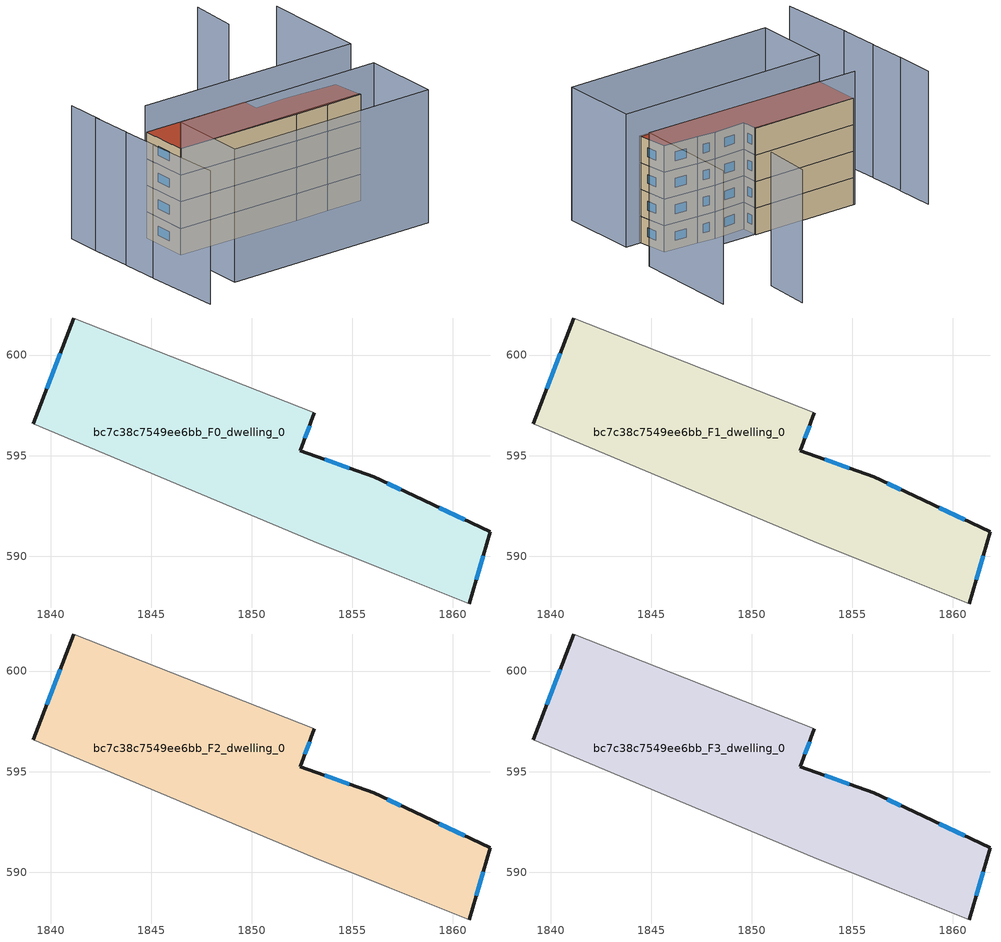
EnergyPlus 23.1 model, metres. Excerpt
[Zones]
bc7c38c7549ee6bb_F0_dwelling_0
 floor ground (EU_floor_Construction): 1858.09,592.99 1861.86,591.2 1860.84,587.63 1856.85,589.22 1853.06,590.74 1839.13,596.58 1841.16,601.83 1853.13,597.12 1852.42,595.24 1856.08,593.95 z0
 wall outside (EU_wall_Construction): 1860.84,587.63 1861.86,591.2 1858.09,592.99 1856.08,593.95 1852.42,595.24 1853.13,597.12 / 1841.16,601.83 1839.13,596.58 z0:3
 wall adiabatic (EU_wall_Construction): 1839.13,596.58 1853.06,590.74 1856.85,589.22 1860.84,587.63 / 1853.13,597.12 1841.16,601.83 z0:3
 window (EU_Window_Construction): 1857.42,593.31 1856.75,593.63 / 1860.6,591.8 1859.34,592.4 / 1861.18,588.82 1861.52,590.01 / 1840.48,600.08 1839.8,598.33 / 1852.65,595.87 1852.89,596.5 / 1854.86,594.38 1853.64,594.81 z1:2
bc7c38c7549ee6bb_F1_dwelling_0
 floor to bc7c38c7549ee6bb_F0_dwelling_0 (EU_floor_Construction): 1858.09,592.99 1861.86,591.2 1860.84,587.63 1856.85,589.22 1853.06,590.74 1839.13,596.58 1841.16,601.83 1853.13,597.12 1852.42,595.24 1856.08,593.95 z3
 wall outside (EU_wall_Construction): 1860.84,587.63 1861.86,591.2 1858.09,592.99 1856.08,593.95 1852.42,595.24 1853.13,597.12 / 1841.16,601.83 1839.13,596.58 z3:6
 wall adiabatic (EU_wall_Construction): 1839.13,596.58 1853.06,590.74 1856.85,589.22 1860.84,587.63 / 1853.13,597.12 1841.16,601.83 z3:6
 window (EU_Window_Construction): 1857.42,593.31 1856.75,593.63 / 1860.6,591.8 1859.34,592.4 / 1861.18,588.82 1861.52,590.01 / 1840.48,600.08 1839.8,598.33 / 1852.65,595.87 1852.89,596.5 / 1854.86,594.38 1853.64,594.81 z4:5
bc7c38c7549ee6bb_F2_dwelling_0
 floor to bc7c38c7549ee6bb_F1_dwelling_0 (EU_floor_Construction): 1858.09,592.99 1861.86,591.2 1860.84,587.63 1856.85,589.22 1853.06,590.74 1839.13,596.58 1841.16,601.83 1853.13,597.12 1852.42,595.24 1856.08,593.95 z6
 wall outside (EU_wall_Construction): 1860.84,587.63 1861.86,591.2 1858.09,592.99 1856.08,593.95 1852.42,595.24 1853.13,597.12 / 1841.16,601.83 1839.13,596.58 z6:9
 wall adiabatic (EU_wall_Construction): 1839.13,596.58 1853.06,590.74 1856.85,589.22 1860.84,587.63 / 1853.13,597.12 1841.16,601.83 z6:9
 window (EU_Window_Construction): 1857.42,593.31 1856.75,593.63 / 1860.6,591.8 1859.34,592.4 / 1861.18,588.82 1861.52,590.01 / 1840.48,600.08 1839.8,598.33 / 1852.65,595.87 1852.89,596.5 / 1854.86,594.38 1853.64,594.81 z7:8
bc7c38c7549ee6bb_F3_dwelling_0
 floor to bc7c38c7549ee6bb_F2_dwelling_0 (EU_floor_Construction): 1858.09,592.99 1861.86,591.2 1860.84,587.63 1856.85,589.22 1853.06,590.74 1839.13,596.58 1841.16,601.83 1853.13,597.12 1852.42,595.24 1856.08,593.95 z9
 wall outside (EU_wall_Construction): 1860.84,587.63 1861.86,591.2 1858.09,592.99 1856.08,593.95 1852.42,595.24 1853.13,597.12 / 1841.16,601.83 1839.13,596.58 z9:12
 wall adiabatic (EU_wall_Construction): 1839.13,596.58 1853.06,590.74 1856.85,589.22 1860.84,587.63 / 1853.13,597.12 1841.16,601.83 z9:12
 window (EU_Window_Construction): 1857.42,593.31 1856.75,593.63 / 1860.6,591.8 1859.34,592.4 / 1861.18,588.82 1861.52,590.01 / 1840.48,600.08 1839.8,598.33 / 1852.65,595.87 1852.89,596.5 / 1854.86,594.38 1853.64,594.81 z10:11
 roof outside (EU_roof_Construction): 1860.84,587.63 1861.86,591.2 1858.09,592.99 1856.08,593.95 1852.42,595.24 1853.13,597.12 1841.16,601.83 1839.13,596.58 1853.06,590.74 1856.85,589.22 z12
shading: 1832.46,596.01 1829.53,587.47 / 1833.99,600.13 1832.39,595.67 / 1870.58,603.3 1865.77,591.66 / 1865.77,591.66 1840.96,601.91 / 1835.7,604.76 1834.04,600.11 / 1837.17,608.49 1835.5,604.2 / 1866.22,610.28 1863.86,605.18 / 1859.37,578.68 1835.75,588.12 / 1835.75,588.12 1839.13,596.58 / 1839.13,596.58 1862.75,587.14 / 1862.75,587.14 1859.37,578.68 z0:15
[Building]
EU S2 Campaign: North Axis=0; Terrain=City; Solar Distribution=FullExterior
[Site:Location]
Bologna: Latitude=44.5; Longitude=11.25; Time Zone=1; Elevation=37
[SizingPeriod:WeatherFileDays]
AnnualSizingPeriod: Begin Month=1; Begin Day of Month=1; End Month=12; End Day of Month=31; Day of Week for Start Day=Monday; Use Weather File Daylight Saving Period=No; Use Weather File Rain and Snow Indicators=No
[MATERIAL]
EU_InternalMass_Material: Roughness=MediumRough; Thickness=0.1; Conductivity=1; Density=1800; Specific Heat=900; Thermal Absorptance=0.9; Solar Absorptance=0.7; Visible Absorptance=0.7
[MATERIAL:NOMASS] Roughness=MediumRough; Thermal Absorptance=0.9; Solar Absorptance=0.7; Visible Absorptance=0.7
Name | Thermal Resistance
EU_wall_NoMass | 0.937881
EU_roof_NoMass | 0.548572
EU_floor_NoMass | 0.71348
[WINDOWMATERIAL:SIMPLEGLAZINGSYSTEM]
EU_Window_SimpleGlazing: UFactor=4.25633; Solar Heat Gain Coefficient=0.85; Visible Transmittance=0.85
[CONSTRUCTION]
EU_wall_Construction: EU_wall_NoMass
EU_roof_Construction: EU_roof_NoMass
EU_floor_Construction: EU_floor_NoMass
EU_Window_Construction: EU_Window_SimpleGlazing
EU_InternalMass_Construction: EU_InternalMass_Material
[ZONE] Type=1; Multiplier=1; Ceiling Height=autocalculate; Floor Area=autocalculate; Part of Total Floor Area=Yes
Name | Volume
bc7c38c7549ee6bb_F0_dwelling_0 | 346.133
bc7c38c7549ee6bb_F1_dwelling_0; bc7c38c7549ee6bb_F2_dwelling_0; bc7c38c7549ee6bb_F3_dwelling_0 | 346.132
[INTERNALMASS] Construction=EU_InternalMass_Construction; Surface Area=115.378
Name | Zone or ZoneList
bc7c38c7549ee6bb_F0_dwelling_0_EU_InternalMass | bc7c38c7549ee6bb_F0_dwelling_0
bc7c38c7549ee6bb_F1_dwelling_0_EU_InternalMass | bc7c38c7549ee6bb_F1_dwelling_0
bc7c38c7549ee6bb_F2_dwelling_0_EU_InternalMass | bc7c38c7549ee6bb_F2_dwelling_0
bc7c38c7549ee6bb_F3_dwelling_0_EU_InternalMass | bc7c38c7549ee6bb_F3_dwelling_0
[OTHEREQUIPMENT] Fuel Type=Electricity; Design Level Calculation Method=Watts/Area; Power per Zone Floor Area=1; Fraction Latent=0; Fraction Radiant=0; Fraction Lost=0; Carbon Dioxide Generation Rate=0; EndUse Subcategory=EU_Step8_InternalGains
Name | Zone or ZoneList or Space or SpaceList | Schedule
EU_Step8_InternalGain_bc7c38c7549ee6bb_F0_dwelling_0_f000 | bc7c38c7549ee6bb_F0_dwelling_0 | EU_Step8_GainSchedule_bc7c38c7549ee6bb_F0_dwelling_0_f000
EU_Step8_InternalGain_bc7c38c7549ee6bb_F1_dwelling_0_f000 | bc7c38c7549ee6bb_F1_dwelling_0 | EU_Step8_GainSchedule_bc7c38c7549ee6bb_F1_dwelling_0_f000
EU_Step8_InternalGain_bc7c38c7549ee6bb_F2_dwelling_0_f000 | bc7c38c7549ee6bb_F2_dwelling_0 | EU_Step8_GainSchedule_bc7c38c7549ee6bb_F2_dwelling_0_f000
EU_Step8_InternalGain_bc7c38c7549ee6bb_F3_dwelling_0_f000 | bc7c38c7549ee6bb_F3_dwelling_0 | EU_Step8_GainSchedule_bc7c38c7549ee6bb_F3_dwelling_0_f000
[ZONEVENTILATION:DESIGNFLOWRATE] Schedule=EU_AlwaysOn; Design Flow Rate Calculation Method=AirChanges/Hour; Air Changes per Hour=0.687892; Ventilation Type=Natural; Fan Pressure Rise=0; Fan Total Efficiency=1; Constant Term Coefficient=1; Temperature Term Coefficient=0; Velocity Term Coefficient=0; Velocity Squared Term Coefficient=0; Minimum Indoor Temperature=-100; Maximum Indoor Temperature=100; Delta Temperature=-100; Minimum Outdoor Temperature=-100; Maximum Outdoor Temperature=100; Maximum Wind Speed=40
Name | Zone or ZoneList or Space or SpaceList
EU_ConstantAir_bc7c38c7549ee6bb_F0_dwelling_0 | bc7c38c7549ee6bb_F0_dwelling_0
EU_ConstantAir_bc7c38c7549ee6bb_F1_dwelling_0 | bc7c38c7549ee6bb_F1_dwelling_0
EU_ConstantAir_bc7c38c7549ee6bb_F2_dwelling_0 | bc7c38c7549ee6bb_F2_dwelling_0
EU_ConstantAir_bc7c38c7549ee6bb_F3_dwelling_0 | bc7c38c7549ee6bb_F3_dwelling_0
[HVACTEMPLATE:THERMOSTAT] Constant Heating Setpoint=20; Constant Cooling Setpoint=50
EU_HeatOnly_bc7c38c7549ee6bb_F0_dwelling_0; EU_HeatOnly_bc7c38c7549ee6bb_F1_dwelling_0; EU_HeatOnly_bc7c38c7549ee6bb_F2_dwelling_0; EU_HeatOnly_bc7c38c7549ee6bb_F3_dwelling_0
[HVACTEMPLATE:ZONE:IDEALLOADSAIRSYSTEM] System Availability Schedule=EU_AlwaysOn; Maximum Heating Supply Air Temperature=50; Minimum Cooling Supply Air Temperature=13; Maximum Heating Supply Air Humidity Ratio=0.0156; Minimum Cooling Supply Air Humidity Ratio=0.0077; Heating Limit=NoLimit; Cooling Limit=NoLimit; Heating Availability Schedule=EU_AlwaysOn; Cooling Availability Schedule=EU_CoolingOff; Dehumidification Control Type=ConstantSensibleHeatRatio; Cooling Sensible Heat Ratio=0.7; Dehumidification Setpoint=60; Humidification Control Type=None; Humidification Setpoint=30; Outdoor Air Method=None; Outdoor Air Flow Rate per Person=0.00944; Outdoor Air Flow Rate per Zone Floor Area=0; Outdoor Air Flow Rate per Zone=0; Demand Controlled Ventilation Type=None; Outdoor Air Economizer Type=NoEconomizer; Heat Recovery Type=None; Sensible Heat Recovery Effectiveness=0.7; Latent Heat Recovery Effectiveness=0.65
Name | Template Thermostat
bc7c38c7549ee6bb_F0_dwelling_0 | EU_HeatOnly_bc7c38c7549ee6bb_F0_dwelling_0
bc7c38c7549ee6bb_F1_dwelling_0 | EU_HeatOnly_bc7c38c7549ee6bb_F1_dwelling_0
bc7c38c7549ee6bb_F2_dwelling_0 | EU_HeatOnly_bc7c38c7549ee6bb_F2_dwelling_0
bc7c38c7549ee6bb_F3_dwelling_0 | EU_HeatOnly_bc7c38c7549ee6bb_F3_dwelling_0
[SIZING:ZONE] Zone Cooling Design Supply Air Temperature Input Method=SupplyAirTemperature; Zone Cooling Design Supply Air Temperature=13; Zone Heating Design Supply Air Temperature Input Method=SupplyAirTemperature; Zone Heating Design Supply Air Temperature=50; Zone Cooling Design Supply Air Humidity Ratio=0.008; Zone Heating Design Supply Air Humidity Ratio=0.008; Cooling Design Air Flow Method=DesignDay; Cooling Design Air Flow Rate=0; Cooling Minimum Air Flow per Zone Floor Area=0.000762; Cooling Minimum Air Flow=0; Cooling Minimum Air Flow Fraction=0.2; Heating Design Air Flow Method=DesignDay; Heating Design Air Flow Rate=0; Heating Maximum Air Flow per Zone Floor Area=0.002032; Heating Maximum Air Flow=0.141576; Heating Maximum Air Flow Fraction=0.3; Account for Dedicated Outdoor Air System=No; Dedicated Outdoor Air System Control Strategy=NeutralSupplyAir; Dedicated Outdoor Air Low Setpoint Temperature for Design=autosize; Dedicated Outdoor Air High Setpoint Temperature for Design=autosize; Zone Load Sizing Method=Sensible Load Only No Latent Load; Zone Latent Cooling Design Supply Air Humidity Ratio Input Method=HumidityRatioDifference; Zone Cooling Design Supply Air Humidity Ratio Difference=0.005; Zone Latent Heating Design Supply Air Humidity Ratio Input Method=HumidityRatioDifference; Zone Humidification Design Supply Air Humidity Ratio Difference=0.005
bc7c38c7549ee6bb_F0_dwelling_0; bc7c38c7549ee6bb_F1_dwelling_0; bc7c38c7549ee6bb_F2_dwelling_0; bc7c38c7549ee6bb_F3_dwelling_0
[SCHEDULE:CONSTANT]
Name | Hourly Value
EU_AlwaysOn | 1
EU_CoolingOff | 0
[SCHEDULE:FILE] Column Number=1; Rows to Skip at Top=0; Number of Hours of Data=8760; Column Separator=Comma; Interpolate to Timestep=No; Minutes per Item=60; Adjust Schedule for Daylight Savings=Yes
Name | File
EU_Step8_GainSchedule_bc7c38c7549ee6bb_F0_dwelling_0_f000 | ../../schedules/bc7c38c7549ee6bb/bc7c38c7549ee6bb_F0_dwelling_0_f000_gain.csv
EU_Step8_GainSchedule_bc7c38c7549ee6bb_F1_dwelling_0_f000 | ../../schedules/bc7c38c7549ee6bb/bc7c38c7549ee6bb_F1_dwelling_0_f000_gain.csv
EU_Step8_GainSchedule_bc7c38c7549ee6bb_F2_dwelling_0_f000 | ../../schedules/bc7c38c7549ee6bb/bc7c38c7549ee6bb_F2_dwelling_0_f000_gain.csv
EU_Step8_GainSchedule_bc7c38c7549ee6bb_F3_dwelling_0_f000 | ../../schedules/bc7c38c7549ee6bb/bc7c38c7549ee6bb_F3_dwelling_0_f000_gain.csv
